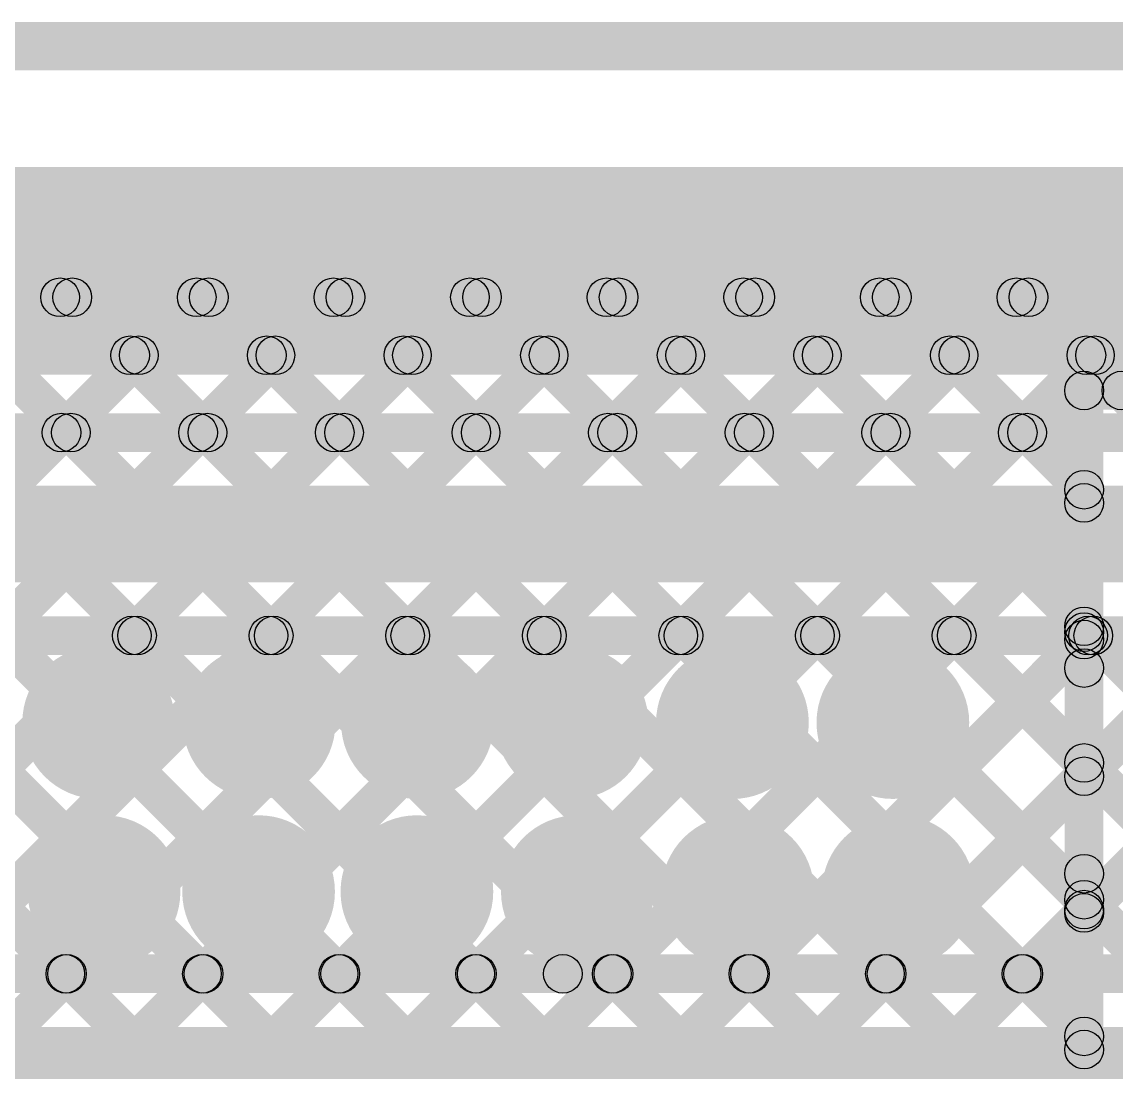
# Model space of a CAD drawing. Header units: millimetres. Extents: x -0.24 to 2.5, y 0 to 2.55.
# Drawn here: x 1.977 to 2.2036, y 2.0537 to 2.271 of the extents above; entities that cross this region are included whole.
import ezdxf

# ---------------------------------------------------------------- set-up
doc = ezdxf.new("R2010")
doc.units = ezdxf.units.MM
doc.header["$MEASUREMENT"] = 0
for name, color, linetype in [('BottomLayer', 5, 'Continuous'), ('BottomSolder', 6, 'Continuous'), ('TopLayer', 1, 'Continuous'), ('TopOverlay', 2, 'Continuous'), ('TopSolder', 216, 'Continuous'), ('ViaHoleLayer', 16, 'Continuous')]:
    doc.layers.add(name, color=color, linetype=linetype)

# ---------------------------------------------------------------- blocks, each defined once
blk = doc.blocks.new('ESP32_WROOM_32__16MB__65')
at = {"layer": 'TopOverlay'}
blk.add_hatch(color=2, dxfattribs=at).paths.add_polyline_path([(-0.35565, 0.38969), (-0.35565, 0.39969), (0.36535, 0.39969), (0.36535, 0.38969)])

msp = doc.modelspace()

# ---------------------------------------------------------------- hatches: boundary and pattern name
at = {"layer": 'BottomLayer'}
for points in [[(1.516, 2.198), (1.516, 2.206), (2.395, 2.206), (2.395, 2.198)], [(1.9683, 2.19917), (1.97395, 2.20483), (1.98995, 2.18883), (1.9843, 2.18317)], [(1.98802, 2.18317), (1.98236, 2.18883), (1.99836, 2.20483), (2.00402, 2.19917)], [(1.99658, 2.19917), (2.00224, 2.20483), (2.01824, 2.18883), (2.01258, 2.18317)], [(2.01631, 2.18317), (2.01065, 2.18883), (2.02665, 2.20483), (2.03231, 2.19917)], [(2.02487, 2.19917), (2.03052, 2.20483), (2.04652, 2.18883), (2.04087, 2.18317)], [(2.04459, 2.18317), (2.03893, 2.18883), (2.05493, 2.20483), (2.06059, 2.19917)], [(2.05315, 2.19917), (2.05881, 2.20483), (2.07481, 2.18883), (2.06915, 2.18317)], [(2.07287, 2.18317), (2.06722, 2.18883), (2.08322, 2.20483), (2.08887, 2.19917)], [(2.08143, 2.19917), (2.08709, 2.20483), (2.10309, 2.18883), (2.09743, 2.18317)], [(2.10116, 2.18317), (2.0955, 2.18883), (2.1115, 2.20483), (2.11716, 2.19917)], [(2.10972, 2.19917), (2.11538, 2.20483), (2.13138, 2.18883), (2.12572, 2.18317)], [(2.12944, 2.18317), (2.12379, 2.18883), (2.13979, 2.20483), (2.14544, 2.19917)], [(2.138, 2.19917), (2.14366, 2.20483), (2.15966, 2.18883), (2.154, 2.18317)], [(2.15773, 2.18317), (2.15207, 2.18883), (2.16807, 2.20483), (2.17373, 2.19917)], [(2.16629, 2.19917), (2.17194, 2.20483), (2.18794, 2.18883), (2.18229, 2.18317)], [(2.18601, 2.18317), (2.18036, 2.18883), (2.19636, 2.20483), (2.20201, 2.19917)], [(2.19457, 2.19917), (2.20023, 2.20483), (2.21623, 2.18883), (2.21057, 2.18317)], [(1.74, 2.182), (1.74, 2.19), (2.459, 2.19), (2.459, 2.182)], [(1.74, 2.155), (1.74, 2.175), (2.459, 2.175), (2.459, 2.155)], [(1.74, 2.14), (1.74, 2.148), (2.457, 2.148), (2.457, 2.14)], [(1.91316, 2.14117), (1.91882, 2.14683), (1.98882, 2.07683), (1.98316, 2.07117)], [(1.93259, 2.07117), (1.92693, 2.07683), (1.99693, 2.14683), (2.00259, 2.14117)], [(1.94144, 2.14117), (1.9471, 2.14683), (2.0171, 2.07683), (2.01144, 2.07117)], [(1.96087, 2.07117), (1.95522, 2.07683), (2.02522, 2.14683), (2.03087, 2.14117)], [(1.96973, 2.14117), (1.97539, 2.14683), (2.04539, 2.07683), (2.03973, 2.07117)], [(1.98916, 2.07117), (1.9835, 2.07683), (2.0535, 2.14683), (2.05916, 2.14117)], [(1.99801, 2.14117), (2.00367, 2.14683), (2.07367, 2.07683), (2.06801, 2.07117)], [(2.01744, 2.07117), (2.01179, 2.07683), (2.08179, 2.14683), (2.08744, 2.14117)], [(2.0263, 2.14117), (2.03195, 2.14683), (2.10195, 2.07683), (2.0963, 2.07117)], [(2.04573, 2.07117), (2.04007, 2.07683), (2.11007, 2.14683), (2.11573, 2.14117)], [(2.05458, 2.14117), (2.06024, 2.14683), (2.13024, 2.07683), (2.12458, 2.07117)], [(2.07401, 2.07117), (2.06836, 2.07683), (2.13836, 2.14683), (2.14401, 2.14117)], [(2.08287, 2.14117), (2.08852, 2.14683), (2.15852, 2.07683), (2.15287, 2.07117)], [(2.1023, 2.07117), (2.09664, 2.07683), (2.16664, 2.14683), (2.1723, 2.14117)], [(2.11115, 2.14117), (2.11681, 2.14683), (2.18681, 2.07683), (2.18115, 2.07117)], [(2.13058, 2.07117), (2.12492, 2.07683), (2.19492, 2.14683), (2.20058, 2.14117)], [(2.13943, 2.14117), (2.14509, 2.14683), (2.21509, 2.07683), (2.20943, 2.07117)], [(2.15886, 2.07117), (2.15321, 2.07683), (2.22321, 2.14683), (2.22886, 2.14117)], [(2.16772, 2.14117), (2.17338, 2.14683), (2.24338, 2.07683), (2.23772, 2.07117)], [(2.18715, 2.07117), (2.18149, 2.07683), (2.25149, 2.14683), (2.25715, 2.14117)], [(2.196, 2.14117), (2.20166, 2.14683), (2.27166, 2.07683), (2.266, 2.07117)], [(1.585, 2.07), (1.585, 2.078), (2.089, 2.078), (2.089, 2.07)], [(2.089, 2.07), (2.089, 2.078), (2.29, 2.078), (2.29, 2.07)], [(2.089, 2.07), (2.089, 2.078), (2.29, 2.078), (2.29, 2.07)], [(1.596, 2.001), (2.279, 2.001), (2.279, 2.063), (1.596, 2.063)], [(2.1, 1.66), (2.285, 1.66), (2.285, 2.063), (2.1, 2.063)]]:
    msp.add_hatch(color=5, dxfattribs=at).paths.add_polyline_path(points)
h = msp.add_hatch(color=5, dxfattribs=at)
edge = h.paths.add_edge_path()
edge.add_arc((1.99941, 2.202), 0.004, 0, 360)
h = msp.add_hatch(color=5, dxfattribs=at)
edge = h.paths.add_edge_path()
edge.add_arc((2.00119, 2.202), 0.004, 0, 360)
h = msp.add_hatch(color=5, dxfattribs=at)
edge = h.paths.add_edge_path()
edge.add_arc((2.02769, 2.202), 0.004, 0, 360)
h = msp.add_hatch(color=5, dxfattribs=at)
edge = h.paths.add_edge_path()
edge.add_arc((2.02948, 2.202), 0.004, 0, 360)
h = msp.add_hatch(color=5, dxfattribs=at)
edge = h.paths.add_edge_path()
edge.add_arc((2.05598, 2.202), 0.004, 0, 360)
h = msp.add_hatch(color=5, dxfattribs=at)
edge = h.paths.add_edge_path()
edge.add_arc((2.05776, 2.202), 0.004, 0, 360)
h = msp.add_hatch(color=5, dxfattribs=at)
edge = h.paths.add_edge_path()
edge.add_arc((2.08426, 2.202), 0.004, 0, 360)
h = msp.add_hatch(color=5, dxfattribs=at)
edge = h.paths.add_edge_path()
edge.add_arc((2.08605, 2.202), 0.004, 0, 360)
h = msp.add_hatch(color=5, dxfattribs=at)
edge = h.paths.add_edge_path()
edge.add_arc((2.11255, 2.202), 0.004, 0, 360)
h = msp.add_hatch(color=5, dxfattribs=at)
edge = h.paths.add_edge_path()
edge.add_arc((2.11433, 2.202), 0.004, 0, 360)
h = msp.add_hatch(color=5, dxfattribs=at)
edge = h.paths.add_edge_path()
edge.add_arc((2.14083, 2.202), 0.004, 0, 360)
h = msp.add_hatch(color=5, dxfattribs=at)
edge = h.paths.add_edge_path()
edge.add_arc((2.14261, 2.202), 0.004, 0, 360)
h = msp.add_hatch(color=5, dxfattribs=at)
edge = h.paths.add_edge_path()
edge.add_arc((2.16912, 2.202), 0.004, 0, 360)
h = msp.add_hatch(color=5, dxfattribs=at)
edge = h.paths.add_edge_path()
edge.add_arc((2.1709, 2.202), 0.004, 0, 360)
h = msp.add_hatch(color=5, dxfattribs=at)
edge = h.paths.add_edge_path()
edge.add_arc((2.1974, 2.202), 0.004, 0, 360)
h = msp.add_hatch(color=5, dxfattribs=at)
edge = h.paths.add_edge_path()
edge.add_arc((2.19918, 2.202), 0.004, 0, 360)
h = msp.add_hatch(color=5, dxfattribs=at)
edge = h.paths.add_edge_path()
edge.add_arc((1.98519, 2.186), 0.004, 0, 360)
h = msp.add_hatch(color=5, dxfattribs=at)
edge = h.paths.add_edge_path()
edge.add_arc((1.98713, 2.186), 0.004, 0, 360)
h = msp.add_hatch(color=5, dxfattribs=at)
edge = h.paths.add_edge_path()
edge.add_arc((2.01348, 2.186), 0.004, 0, 360)
h = msp.add_hatch(color=5, dxfattribs=at)
edge = h.paths.add_edge_path()
edge.add_arc((2.01541, 2.186), 0.004, 0, 360)
h = msp.add_hatch(color=5, dxfattribs=at)
edge = h.paths.add_edge_path()
edge.add_arc((2.04176, 2.186), 0.004, 0, 360)
h = msp.add_hatch(color=5, dxfattribs=at)
edge = h.paths.add_edge_path()
edge.add_arc((2.04369, 2.186), 0.004, 0, 360)
h = msp.add_hatch(color=5, dxfattribs=at)
edge = h.paths.add_edge_path()
edge.add_arc((2.07005, 2.186), 0.004, 0, 360)
h = msp.add_hatch(color=5, dxfattribs=at)
edge = h.paths.add_edge_path()
edge.add_arc((2.07198, 2.186), 0.004, 0, 360)
h = msp.add_hatch(color=5, dxfattribs=at)
edge = h.paths.add_edge_path()
edge.add_arc((2.09833, 2.186), 0.004, 0, 360)
h = msp.add_hatch(color=5, dxfattribs=at)
edge = h.paths.add_edge_path()
edge.add_arc((2.10026, 2.186), 0.004, 0, 360)
h = msp.add_hatch(color=5, dxfattribs=at)
edge = h.paths.add_edge_path()
edge.add_arc((2.12661, 2.186), 0.004, 0, 360)
h = msp.add_hatch(color=5, dxfattribs=at)
edge = h.paths.add_edge_path()
edge.add_arc((2.12855, 2.186), 0.004, 0, 360)
h = msp.add_hatch(color=5, dxfattribs=at)
edge = h.paths.add_edge_path()
edge.add_arc((2.1549, 2.186), 0.004, 0, 360)
h = msp.add_hatch(color=5, dxfattribs=at)
edge = h.paths.add_edge_path()
edge.add_arc((2.15683, 2.186), 0.004, 0, 360)
h = msp.add_hatch(color=5, dxfattribs=at)
edge = h.paths.add_edge_path()
edge.add_arc((2.18318, 2.186), 0.004, 0, 360)
h = msp.add_hatch(color=5, dxfattribs=at)
edge = h.paths.add_edge_path()
edge.add_arc((2.18512, 2.186), 0.004, 0, 360)
h = msp.add_hatch(color=5, dxfattribs=at)
edge = h.paths.add_edge_path()
edge.add_arc((1.99976, 2.144), 0.004, 0, 360)
h = msp.add_hatch(color=5, dxfattribs=at)
edge = h.paths.add_edge_path()
edge.add_arc((2.00084, 2.144), 0.004, 0, 360)
h = msp.add_hatch(color=5, dxfattribs=at)
edge = h.paths.add_edge_path()
edge.add_arc((2.02805, 2.144), 0.004, 0, 360)
h = msp.add_hatch(color=5, dxfattribs=at)
edge = h.paths.add_edge_path()
edge.add_arc((2.02913, 2.144), 0.004, 0, 360)
h = msp.add_hatch(color=5, dxfattribs=at)
edge = h.paths.add_edge_path()
edge.add_arc((2.05633, 2.144), 0.004, 0, 360)
h = msp.add_hatch(color=5, dxfattribs=at)
edge = h.paths.add_edge_path()
edge.add_arc((2.05741, 2.144), 0.004, 0, 360)
h = msp.add_hatch(color=5, dxfattribs=at)
edge = h.paths.add_edge_path()
edge.add_arc((2.08461, 2.144), 0.004, 0, 360)
h = msp.add_hatch(color=5, dxfattribs=at)
edge = h.paths.add_edge_path()
edge.add_arc((2.08569, 2.144), 0.004, 0, 360)
h = msp.add_hatch(color=5, dxfattribs=at)
edge = h.paths.add_edge_path()
edge.add_arc((2.1129, 2.144), 0.004, 0, 360)
h = msp.add_hatch(color=5, dxfattribs=at)
edge = h.paths.add_edge_path()
edge.add_arc((2.11398, 2.144), 0.004, 0, 360)
h = msp.add_hatch(color=5, dxfattribs=at)
edge = h.paths.add_edge_path()
edge.add_arc((2.14118, 2.144), 0.004, 0, 360)
h = msp.add_hatch(color=5, dxfattribs=at)
edge = h.paths.add_edge_path()
edge.add_arc((2.14226, 2.144), 0.004, 0, 360)
h = msp.add_hatch(color=5, dxfattribs=at)
edge = h.paths.add_edge_path()
edge.add_arc((2.16947, 2.144), 0.004, 0, 360)
h = msp.add_hatch(color=5, dxfattribs=at)
edge = h.paths.add_edge_path()
edge.add_arc((2.17055, 2.144), 0.004, 0, 360)
h = msp.add_hatch(color=5, dxfattribs=at)
edge = h.paths.add_edge_path()
edge.add_arc((2.19775, 2.144), 0.004, 0, 360)
h = msp.add_hatch(color=5, dxfattribs=at)
edge = h.paths.add_edge_path()
edge.add_arc((2.19883, 2.144), 0.004, 0, 360)
h = msp.add_hatch(color=5, dxfattribs=at)
edge = h.paths.add_edge_path()
edge.add_arc((1.99289, 2.126), 0.01181, 0, 360)
h = msp.add_hatch(color=5, dxfattribs=at)
edge = h.paths.add_edge_path()
edge.add_arc((2.02611, 2.126), 0.01181, 0, 360)
h = msp.add_hatch(color=5, dxfattribs=at)
edge = h.paths.add_edge_path()
edge.add_arc((2.05889, 2.126), 0.01181, 0, 360)
h = msp.add_hatch(color=5, dxfattribs=at)
edge = h.paths.add_edge_path()
edge.add_arc((2.09089, 2.126), 0.01181, 0, 360)
h = msp.add_hatch(color=5, dxfattribs=at)
edge = h.paths.add_edge_path()
edge.add_arc((2.12411, 2.126), 0.01181, 0, 360)
h = msp.add_hatch(color=5, dxfattribs=at)
edge = h.paths.add_edge_path()
edge.add_arc((2.15733, 2.126), 0.01181, 0, 360)
h = msp.add_hatch(color=5, dxfattribs=at)
edge = h.paths.add_edge_path()
edge.add_arc((1.994, 2.091), 0.01181, 0, 360)
h = msp.add_hatch(color=5, dxfattribs=at)
edge = h.paths.add_edge_path()
edge.add_arc((2.026, 2.091), 0.01181, 0, 360)
h = msp.add_hatch(color=5, dxfattribs=at)
edge = h.paths.add_edge_path()
edge.add_arc((2.05878, 2.091), 0.01181, 0, 360)
h = msp.add_hatch(color=5, dxfattribs=at)
edge = h.paths.add_edge_path()
edge.add_arc((2.092, 2.091), 0.01181, 0, 360)
h = msp.add_hatch(color=5, dxfattribs=at)
edge = h.paths.add_edge_path()
edge.add_arc((2.12522, 2.091), 0.01181, 0, 360)
h = msp.add_hatch(color=5, dxfattribs=at)
edge = h.paths.add_edge_path()
edge.add_arc((2.15845, 2.091), 0.01181, 0, 360)
h = msp.add_hatch(color=5, dxfattribs=at)
edge = h.paths.add_edge_path()
edge.add_arc((1.98599, 2.074), 0.004, 0, 360)
h = msp.add_hatch(color=5, dxfattribs=at)
edge = h.paths.add_edge_path()
edge.add_arc((1.98633, 2.074), 0.004, 0, 360)
h = msp.add_hatch(color=5, dxfattribs=at)
edge = h.paths.add_edge_path()
edge.add_arc((2.01427, 2.074), 0.004, 0, 360)
h = msp.add_hatch(color=5, dxfattribs=at)
edge = h.paths.add_edge_path()
edge.add_arc((2.01461, 2.074), 0.004, 0, 360)
h = msp.add_hatch(color=5, dxfattribs=at)
edge = h.paths.add_edge_path()
edge.add_arc((2.04256, 2.074), 0.004, 0, 360)
h = msp.add_hatch(color=5, dxfattribs=at)
edge = h.paths.add_edge_path()
edge.add_arc((2.0429, 2.074), 0.004, 0, 360)
h = msp.add_hatch(color=5, dxfattribs=at)
edge = h.paths.add_edge_path()
edge.add_arc((2.07084, 2.074), 0.004, 0, 360)
h = msp.add_hatch(color=5, dxfattribs=at)
edge = h.paths.add_edge_path()
edge.add_arc((2.07118, 2.074), 0.004, 0, 360)
h = msp.add_hatch(color=5, dxfattribs=at)
edge = h.paths.add_edge_path()
edge.add_arc((2.089, 2.074), 0.004, 0, 360)
h = msp.add_hatch(color=5, dxfattribs=at)
edge = h.paths.add_edge_path()
edge.add_arc((2.089, 2.074), 0.004, 0, 360)
h = msp.add_hatch(color=5, dxfattribs=at)
edge = h.paths.add_edge_path()
edge.add_arc((2.089, 2.074), 0.004, 0, 360)
h = msp.add_hatch(color=5, dxfattribs=at)
edge = h.paths.add_edge_path()
edge.add_arc((2.09913, 2.074), 0.004, 0, 360)
h = msp.add_hatch(color=5, dxfattribs=at)
edge = h.paths.add_edge_path()
edge.add_arc((2.09947, 2.074), 0.004, 0, 360)
h = msp.add_hatch(color=5, dxfattribs=at)
edge = h.paths.add_edge_path()
edge.add_arc((2.12741, 2.074), 0.004, 0, 360)
h = msp.add_hatch(color=5, dxfattribs=at)
edge = h.paths.add_edge_path()
edge.add_arc((2.12775, 2.074), 0.004, 0, 360)
h = msp.add_hatch(color=5, dxfattribs=at)
edge = h.paths.add_edge_path()
edge.add_arc((2.15569, 2.074), 0.004, 0, 360)
h = msp.add_hatch(color=5, dxfattribs=at)
edge = h.paths.add_edge_path()
edge.add_arc((2.15604, 2.074), 0.004, 0, 360)
h = msp.add_hatch(color=5, dxfattribs=at)
edge = h.paths.add_edge_path()
edge.add_arc((2.18398, 2.074), 0.004, 0, 360)
h = msp.add_hatch(color=5, dxfattribs=at)
edge = h.paths.add_edge_path()
edge.add_arc((2.18432, 2.074), 0.004, 0, 360)
at = {"layer": 'BottomSolder'}
h = msp.add_hatch(color=6, dxfattribs=at)
edge = h.paths.add_edge_path()
edge.add_arc((1.99289, 2.126), 0.01581, 0, 360)
h = msp.add_hatch(color=6, dxfattribs=at)
edge = h.paths.add_edge_path()
edge.add_arc((2.02611, 2.126), 0.01581, 0, 360)
h = msp.add_hatch(color=6, dxfattribs=at)
edge = h.paths.add_edge_path()
edge.add_arc((2.05889, 2.126), 0.01581, 0, 360)
h = msp.add_hatch(color=6, dxfattribs=at)
edge = h.paths.add_edge_path()
edge.add_arc((2.09089, 2.126), 0.01581, 0, 360)
h = msp.add_hatch(color=6, dxfattribs=at)
edge = h.paths.add_edge_path()
edge.add_arc((2.12411, 2.126), 0.01581, 0, 360)
h = msp.add_hatch(color=6, dxfattribs=at)
edge = h.paths.add_edge_path()
edge.add_arc((2.15733, 2.126), 0.01581, 0, 360)
h = msp.add_hatch(color=6, dxfattribs=at)
edge = h.paths.add_edge_path()
edge.add_arc((1.994, 2.091), 0.01581, 0, 360)
h = msp.add_hatch(color=6, dxfattribs=at)
edge = h.paths.add_edge_path()
edge.add_arc((2.026, 2.091), 0.01581, 0, 360)
h = msp.add_hatch(color=6, dxfattribs=at)
edge = h.paths.add_edge_path()
edge.add_arc((2.05878, 2.091), 0.01581, 0, 360)
h = msp.add_hatch(color=6, dxfattribs=at)
edge = h.paths.add_edge_path()
edge.add_arc((2.092, 2.091), 0.01581, 0, 360)
h = msp.add_hatch(color=6, dxfattribs=at)
edge = h.paths.add_edge_path()
edge.add_arc((2.12522, 2.091), 0.01581, 0, 360)
h = msp.add_hatch(color=6, dxfattribs=at)
edge = h.paths.add_edge_path()
edge.add_arc((2.15845, 2.091), 0.01581, 0, 360)
at = {"layer": 'TopLayer'}
for points in [[(1.098, 2.198), (2.29, 2.198), (2.29, 2.241), (1.098, 2.241)], [(1.421, 2.21), (1.421, 2.218), (2.314, 2.218), (2.314, 2.21)], [(1.6312, 1.79806), (1.62554, 1.80372), (2.03865, 2.21683), (2.04431, 2.21117)], [(1.64665, 1.78523), (1.64099, 1.79088), (2.06693, 2.21683), (2.07259, 2.21117)], [(1.65066, 1.73267), (1.645, 1.73833), (2.1235, 2.21683), (2.12916, 2.21117)], [(1.65739, 1.68283), (1.65173, 1.68849), (2.18007, 2.21683), (2.18573, 2.21117)], [(1.66154, 1.71527), (1.65589, 1.72093), (2.15179, 2.21683), (2.15744, 2.21117)], [(1.66181, 1.77211), (1.65616, 1.77777), (2.09522, 2.21683), (2.10087, 2.21117)], [(1.6685, 1.66566), (1.66285, 1.67132), (2.20835, 2.21683), (2.21401, 2.21117)], [(1.73503, 1.93018), (1.72937, 1.93584), (2.01036, 2.21683), (2.01602, 2.21117)], [(1.73783, 1.96126), (1.73217, 1.96692), (1.98208, 2.21683), (1.98774, 2.21117)], [(1.73783, 1.96126), (1.73217, 1.96692), (1.98208, 2.21683), (1.98774, 2.21117)], [(1.81488, 2.21117), (1.82053, 2.21683), (2.19975, 1.83761), (2.19409, 1.83195)], [(1.84316, 2.21117), (1.84882, 2.21683), (2.19975, 1.8659), (2.19409, 1.86024)], [(1.87144, 2.21117), (1.8771, 2.21683), (2.19975, 1.89418), (2.19409, 1.88852)], [(1.89973, 2.21117), (1.90539, 2.21683), (2.22467, 1.89755), (2.21901, 1.89189)], [(1.92801, 2.21117), (1.93367, 2.21683), (2.19975, 1.95075), (2.19409, 1.94509)], [(1.9563, 2.21117), (1.96195, 2.21683), (2.19975, 1.97903), (2.19409, 1.97338)], [(1.98458, 2.21117), (1.99024, 2.21683), (2.19975, 2.00732), (2.19409, 2.00166)], [(2.01287, 2.21117), (2.01852, 2.21683), (2.19975, 2.0356), (2.19409, 2.02994)], [(2.04115, 2.21117), (2.04681, 2.21683), (2.19975, 2.06389), (2.19409, 2.05823)], [(2.06943, 2.21117), (2.07509, 2.21683), (2.19975, 2.09217), (2.19409, 2.08651)], [(2.09772, 2.21117), (2.10338, 2.21683), (2.19975, 2.12045), (2.19409, 2.1148)], [(2.126, 2.21117), (2.13166, 2.21683), (2.19975, 2.14874), (2.19409, 2.14308)], [(2.15429, 2.21117), (2.15994, 2.21683), (2.19975, 2.17702), (2.19409, 2.17137)], [(2.18257, 2.21117), (2.18823, 2.21683), (2.20751, 2.19755), (2.20186, 2.19189)], [(2.19692, 2.19072), (2.19692, 2.19872), (2.29766, 2.19872), (2.29766, 2.19072)], [(2.20092, 2.14472), (2.19292, 2.14472), (2.19292, 2.19472), (2.20092, 2.19472)], [(1.6312, 1.60007), (1.62554, 1.60573), (2.19409, 2.17428), (2.19975, 2.16863)], [(1.6312, 1.57179), (1.62554, 1.57745), (2.19409, 2.146), (2.19975, 2.14034)], [(2.20092, 2.13728), (2.19292, 2.13728), (2.19292, 2.14472), (2.20092, 2.14472)], [(2.20092, 2.13728), (2.19292, 2.13728), (2.19292, 2.14472), (2.20092, 2.14472)], [(2.20092, 2.09472), (2.19292, 2.09472), (2.19292, 2.13728), (2.20092, 2.13728)], [(1.64086, 1.55317), (1.63521, 1.55883), (2.19409, 2.11771), (2.19975, 2.11206)], [(2.20092, 2.08728), (2.19292, 2.08728), (2.19292, 2.09472), (2.20092, 2.09472)], [(2.20092, 2.08728), (2.19292, 2.08728), (2.19292, 2.09472), (2.20092, 2.09472)], [(1.66665, 1.55068), (1.661, 1.55633), (2.19409, 2.08943), (2.19975, 2.08377)], [(2.20092, 2.04472), (2.19292, 2.04472), (2.19292, 2.08728), (2.20092, 2.08728)], [(1.7529, 1.60864), (1.74724, 1.6143), (2.19409, 2.06114), (2.19975, 2.05549)]]:
    msp.add_hatch(color=1, dxfattribs=at).paths.add_polyline_path(points)
h = msp.add_hatch(color=1, dxfattribs=at)
edge = h.paths.add_edge_path()
edge.add_arc((1.98491, 2.214), 0.004, 0, 360)
h = msp.add_hatch(color=1, dxfattribs=at)
edge = h.paths.add_edge_path()
edge.add_arc((1.98491, 2.214), 0.004, 0, 360)
h = msp.add_hatch(color=1, dxfattribs=at)
edge = h.paths.add_edge_path()
edge.add_arc((1.98741, 2.214), 0.004, 0, 360)
h = msp.add_hatch(color=1, dxfattribs=at)
edge = h.paths.add_edge_path()
edge.add_arc((2.01319, 2.214), 0.004, 0, 360)
h = msp.add_hatch(color=1, dxfattribs=at)
edge = h.paths.add_edge_path()
edge.add_arc((2.01569, 2.214), 0.004, 0, 360)
h = msp.add_hatch(color=1, dxfattribs=at)
edge = h.paths.add_edge_path()
edge.add_arc((2.04148, 2.214), 0.004, 0, 360)
h = msp.add_hatch(color=1, dxfattribs=at)
edge = h.paths.add_edge_path()
edge.add_arc((2.04398, 2.214), 0.004, 0, 360)
h = msp.add_hatch(color=1, dxfattribs=at)
edge = h.paths.add_edge_path()
edge.add_arc((2.06976, 2.214), 0.004, 0, 360)
h = msp.add_hatch(color=1, dxfattribs=at)
edge = h.paths.add_edge_path()
edge.add_arc((2.07226, 2.214), 0.004, 0, 360)
h = msp.add_hatch(color=1, dxfattribs=at)
edge = h.paths.add_edge_path()
edge.add_arc((2.09805, 2.214), 0.004, 0, 360)
h = msp.add_hatch(color=1, dxfattribs=at)
edge = h.paths.add_edge_path()
edge.add_arc((2.10055, 2.214), 0.004, 0, 360)
h = msp.add_hatch(color=1, dxfattribs=at)
edge = h.paths.add_edge_path()
edge.add_arc((2.12633, 2.214), 0.004, 0, 360)
h = msp.add_hatch(color=1, dxfattribs=at)
edge = h.paths.add_edge_path()
edge.add_arc((2.12883, 2.214), 0.004, 0, 360)
h = msp.add_hatch(color=1, dxfattribs=at)
edge = h.paths.add_edge_path()
edge.add_arc((2.15461, 2.214), 0.004, 0, 360)
h = msp.add_hatch(color=1, dxfattribs=at)
edge = h.paths.add_edge_path()
edge.add_arc((2.15712, 2.214), 0.004, 0, 360)
h = msp.add_hatch(color=1, dxfattribs=at)
edge = h.paths.add_edge_path()
edge.add_arc((2.1829, 2.214), 0.004, 0, 360)
h = msp.add_hatch(color=1, dxfattribs=at)
edge = h.paths.add_edge_path()
edge.add_arc((2.1854, 2.214), 0.004, 0, 360)
h = msp.add_hatch(color=1, dxfattribs=at)
edge = h.paths.add_edge_path()
edge.add_arc((2.19692, 2.19472), 0.004, 0, 360)
h = msp.add_hatch(color=1, dxfattribs=at)
edge = h.paths.add_edge_path()
edge.add_arc((2.19692, 2.19472), 0.004, 0, 360)
h = msp.add_hatch(color=1, dxfattribs=at)
edge = h.paths.add_edge_path()
edge.add_arc((2.20468, 2.19472), 0.004, 0, 360)
h = msp.add_hatch(color=1, dxfattribs=at)
edge = h.paths.add_edge_path()
edge.add_arc((2.19692, 2.17419), 0.004, 0, 360)
h = msp.add_hatch(color=1, dxfattribs=at)
edge = h.paths.add_edge_path()
edge.add_arc((2.19692, 2.17145), 0.004, 0, 360)
h = msp.add_hatch(color=1, dxfattribs=at)
edge = h.paths.add_edge_path()
edge.add_arc((2.19692, 2.14591), 0.004, 0, 360)
h = msp.add_hatch(color=1, dxfattribs=at)
edge = h.paths.add_edge_path()
edge.add_arc((2.19692, 2.14472), 0.004, 0, 360)
h = msp.add_hatch(color=1, dxfattribs=at)
edge = h.paths.add_edge_path()
edge.add_arc((2.19692, 2.14472), 0.004, 0, 360)
h = msp.add_hatch(color=1, dxfattribs=at)
edge = h.paths.add_edge_path()
edge.add_arc((2.19692, 2.14472), 0.004, 0, 360)
h = msp.add_hatch(color=1, dxfattribs=at)
edge = h.paths.add_edge_path()
edge.add_arc((2.19692, 2.14317), 0.004, 0, 360)
h = msp.add_hatch(color=1, dxfattribs=at)
edge = h.paths.add_edge_path()
edge.add_arc((2.19692, 2.13728), 0.004, 0, 360)
h = msp.add_hatch(color=1, dxfattribs=at)
edge = h.paths.add_edge_path()
edge.add_arc((2.19692, 2.13728), 0.004, 0, 360)
h = msp.add_hatch(color=1, dxfattribs=at)
edge = h.paths.add_edge_path()
edge.add_arc((2.19692, 2.13728), 0.004, 0, 360)
h = msp.add_hatch(color=1, dxfattribs=at)
edge = h.paths.add_edge_path()
edge.add_arc((1.99289, 2.126), 0.01181, 0, 360)
h = msp.add_hatch(color=1, dxfattribs=at)
edge = h.paths.add_edge_path()
edge.add_arc((2.02611, 2.126), 0.01181, 0, 360)
h = msp.add_hatch(color=1, dxfattribs=at)
edge = h.paths.add_edge_path()
edge.add_arc((2.05889, 2.126), 0.01181, 0, 360)
h = msp.add_hatch(color=1, dxfattribs=at)
edge = h.paths.add_edge_path()
edge.add_arc((2.09089, 2.126), 0.01181, 0, 360)
h = msp.add_hatch(color=1, dxfattribs=at)
edge = h.paths.add_edge_path()
edge.add_arc((2.12411, 2.126), 0.01181, 0, 360)
h = msp.add_hatch(color=1, dxfattribs=at)
edge = h.paths.add_edge_path()
edge.add_arc((2.15733, 2.126), 0.01181, 0, 360)
h = msp.add_hatch(color=1, dxfattribs=at)
edge = h.paths.add_edge_path()
edge.add_arc((2.19692, 2.11763), 0.004, 0, 360)
h = msp.add_hatch(color=1, dxfattribs=at)
edge = h.paths.add_edge_path()
edge.add_arc((2.19692, 2.11488), 0.004, 0, 360)
h = msp.add_hatch(color=1, dxfattribs=at)
edge = h.paths.add_edge_path()
edge.add_arc((1.994, 2.091), 0.01181, 0, 360)
h = msp.add_hatch(color=1, dxfattribs=at)
edge = h.paths.add_edge_path()
edge.add_arc((2.026, 2.091), 0.01181, 0, 360)
h = msp.add_hatch(color=1, dxfattribs=at)
edge = h.paths.add_edge_path()
edge.add_arc((2.05878, 2.091), 0.01181, 0, 360)
h = msp.add_hatch(color=1, dxfattribs=at)
edge = h.paths.add_edge_path()
edge.add_arc((2.092, 2.091), 0.01181, 0, 360)
h = msp.add_hatch(color=1, dxfattribs=at)
edge = h.paths.add_edge_path()
edge.add_arc((2.12522, 2.091), 0.01181, 0, 360)
h = msp.add_hatch(color=1, dxfattribs=at)
edge = h.paths.add_edge_path()
edge.add_arc((2.15845, 2.091), 0.01181, 0, 360)
h = msp.add_hatch(color=1, dxfattribs=at)
edge = h.paths.add_edge_path()
edge.add_arc((2.19692, 2.09472), 0.004, 0, 360)
h = msp.add_hatch(color=1, dxfattribs=at)
edge = h.paths.add_edge_path()
edge.add_arc((2.19692, 2.09472), 0.004, 0, 360)
h = msp.add_hatch(color=1, dxfattribs=at)
edge = h.paths.add_edge_path()
edge.add_arc((2.19692, 2.09472), 0.004, 0, 360)
h = msp.add_hatch(color=1, dxfattribs=at)
edge = h.paths.add_edge_path()
edge.add_arc((2.19692, 2.08934), 0.004, 0, 360)
h = msp.add_hatch(color=1, dxfattribs=at)
edge = h.paths.add_edge_path()
edge.add_arc((2.19692, 2.08728), 0.004, 0, 360)
h = msp.add_hatch(color=1, dxfattribs=at)
edge = h.paths.add_edge_path()
edge.add_arc((2.19692, 2.08728), 0.004, 0, 360)
h = msp.add_hatch(color=1, dxfattribs=at)
edge = h.paths.add_edge_path()
edge.add_arc((2.19692, 2.08728), 0.004, 0, 360)
h = msp.add_hatch(color=1, dxfattribs=at)
edge = h.paths.add_edge_path()
edge.add_arc((2.19692, 2.0866), 0.004, 0, 360)
h = msp.add_hatch(color=1, dxfattribs=at)
edge = h.paths.add_edge_path()
edge.add_arc((2.19692, 2.06106), 0.004, 0, 360)
h = msp.add_hatch(color=1, dxfattribs=at)
edge = h.paths.add_edge_path()
edge.add_arc((2.19692, 2.05832), 0.004, 0, 360)
at = {"layer": 'TopSolder'}
h = msp.add_hatch(color=216, dxfattribs=at)
edge = h.paths.add_edge_path()
edge.add_arc((1.99289, 2.126), 0.01581, 0, 360)
h = msp.add_hatch(color=216, dxfattribs=at)
edge = h.paths.add_edge_path()
edge.add_arc((2.02611, 2.126), 0.01581, 0, 360)
h = msp.add_hatch(color=216, dxfattribs=at)
edge = h.paths.add_edge_path()
edge.add_arc((2.05889, 2.126), 0.01581, 0, 360)
h = msp.add_hatch(color=216, dxfattribs=at)
edge = h.paths.add_edge_path()
edge.add_arc((2.09089, 2.126), 0.01581, 0, 360)
h = msp.add_hatch(color=216, dxfattribs=at)
edge = h.paths.add_edge_path()
edge.add_arc((2.12411, 2.126), 0.01581, 0, 360)
h = msp.add_hatch(color=216, dxfattribs=at)
edge = h.paths.add_edge_path()
edge.add_arc((2.15733, 2.126), 0.01581, 0, 360)
h = msp.add_hatch(color=216, dxfattribs=at)
edge = h.paths.add_edge_path()
edge.add_arc((1.994, 2.091), 0.01581, 0, 360)
h = msp.add_hatch(color=216, dxfattribs=at)
edge = h.paths.add_edge_path()
edge.add_arc((2.026, 2.091), 0.01581, 0, 360)
h = msp.add_hatch(color=216, dxfattribs=at)
edge = h.paths.add_edge_path()
edge.add_arc((2.05878, 2.091), 0.01581, 0, 360)
h = msp.add_hatch(color=216, dxfattribs=at)
edge = h.paths.add_edge_path()
edge.add_arc((2.092, 2.091), 0.01581, 0, 360)
h = msp.add_hatch(color=216, dxfattribs=at)
edge = h.paths.add_edge_path()
edge.add_arc((2.12522, 2.091), 0.01581, 0, 360)
h = msp.add_hatch(color=216, dxfattribs=at)
edge = h.paths.add_edge_path()
edge.add_arc((2.15845, 2.091), 0.01581, 0, 360)
at = {"layer": 'ViaHoleLayer'}
h = msp.add_hatch(color=16, dxfattribs=at)
edge = h.paths.add_edge_path()
edge.add_arc((1.99289, 2.126), 0.00787, 0, 360)
h = msp.add_hatch(color=16, dxfattribs=at)
edge = h.paths.add_edge_path()
edge.add_arc((2.02611, 2.126), 0.00787, 0, 360)
h = msp.add_hatch(color=16, dxfattribs=at)
edge = h.paths.add_edge_path()
edge.add_arc((2.05889, 2.126), 0.00787, 0, 360)
h = msp.add_hatch(color=16, dxfattribs=at)
edge = h.paths.add_edge_path()
edge.add_arc((2.09089, 2.126), 0.00787, 0, 360)
h = msp.add_hatch(color=16, dxfattribs=at)
edge = h.paths.add_edge_path()
edge.add_arc((2.12411, 2.126), 0.00787, 0, 360)
h = msp.add_hatch(color=16, dxfattribs=at)
edge = h.paths.add_edge_path()
edge.add_arc((2.15733, 2.126), 0.00787, 0, 360)
h = msp.add_hatch(color=16, dxfattribs=at)
edge = h.paths.add_edge_path()
edge.add_arc((1.994, 2.091), 0.00787, 0, 360)
h = msp.add_hatch(color=16, dxfattribs=at)
edge = h.paths.add_edge_path()
edge.add_arc((2.026, 2.091), 0.00787, 0, 360)
h = msp.add_hatch(color=16, dxfattribs=at)
edge = h.paths.add_edge_path()
edge.add_arc((2.05878, 2.091), 0.00787, 0, 360)
h = msp.add_hatch(color=16, dxfattribs=at)
edge = h.paths.add_edge_path()
edge.add_arc((2.092, 2.091), 0.00787, 0, 360)
h = msp.add_hatch(color=16, dxfattribs=at)
edge = h.paths.add_edge_path()
edge.add_arc((2.12522, 2.091), 0.00787, 0, 360)
h = msp.add_hatch(color=16, dxfattribs=at)
edge = h.paths.add_edge_path()
edge.add_arc((2.15845, 2.091), 0.00787, 0, 360)

# ---------------------------------------------------------------- linework, layer by layer
at = {"layer": 'BottomLayer'}
for centre in [(1.99941, 2.202), (2.00119, 2.202), (2.02769, 2.202), (2.02948, 2.202), (2.05598, 2.202), (2.05776, 2.202), (2.08426, 2.202), (2.08605, 2.202), (2.11255, 2.202), (2.11433, 2.202), (2.14083, 2.202), (2.14261, 2.202), (2.16912, 2.202), (2.1709, 2.202), (2.1974, 2.202), (2.19918, 2.202), (1.98519, 2.186), (1.98713, 2.186), (2.01348, 2.186), (2.01541, 2.186), (2.04176, 2.186), (2.04369, 2.186), (2.07005, 2.186), (2.07198, 2.186), (2.09833, 2.186), (2.10026, 2.186), (2.12661, 2.186), (2.12855, 2.186), (2.1549, 2.186), (2.15683, 2.186), (2.18318, 2.186), (2.18512, 2.186), (1.99976, 2.144), (2.00084, 2.144), (2.02805, 2.144), (2.02913, 2.144), (2.05633, 2.144), (2.05741, 2.144), (2.08461, 2.144), (2.08569, 2.144), (2.1129, 2.144), (2.11398, 2.144), (2.14118, 2.144), (2.14226, 2.144), (2.16947, 2.144), (2.17055, 2.144), (2.19775, 2.144), (2.19883, 2.144), (1.98599, 2.074), (1.98633, 2.074), (2.01427, 2.074), (2.01461, 2.074), (2.04256, 2.074), (2.0429, 2.074), (2.07084, 2.074), (2.07118, 2.074), (2.089, 2.074), (2.089, 2.074), (2.089, 2.074), (2.09913, 2.074), (2.09947, 2.074), (2.12741, 2.074), (2.12775, 2.074), (2.15569, 2.074), (2.15604, 2.074), (2.18398, 2.074), (2.18432, 2.074)]:
    msp.add_circle(centre, 0.004, dxfattribs=at)
at = {"layer": 'TopLayer'}
for centre in [(1.98491, 2.214), (1.98491, 2.214), (1.98741, 2.214), (2.01319, 2.214), (2.01569, 2.214), (2.04148, 2.214), (2.04398, 2.214), (2.06976, 2.214), (2.07226, 2.214), (2.09805, 2.214), (2.10055, 2.214), (2.12633, 2.214), (2.12883, 2.214), (2.15461, 2.214), (2.15712, 2.214), (2.1829, 2.214), (2.1854, 2.214), (2.19692, 2.19472), (2.19692, 2.19472), (2.20468, 2.19472), (2.19692, 2.17419), (2.19692, 2.17145), (2.19692, 2.14591), (2.19692, 2.14472), (2.19692, 2.14472), (2.19692, 2.14472), (2.19692, 2.14317), (2.19692, 2.13728), (2.19692, 2.13728), (2.19692, 2.13728), (2.19692, 2.11763), (2.19692, 2.11488), (2.19692, 2.09472), (2.19692, 2.09472), (2.19692, 2.09472), (2.19692, 2.08934), (2.19692, 2.08728), (2.19692, 2.08728), (2.19692, 2.08728), (2.19692, 2.0866), (2.19692, 2.06106), (2.19692, 2.05832)]:
    msp.add_circle(centre, 0.004, dxfattribs=at)

# ---------------------------------------------------------------- block references
at = {"rotation": 360}
msp.add_blockref('ESP32_WROOM_32__16MB__65', (1.91265, 1.87131), dxfattribs=at)

doc.saveas('drawing.dxf')
